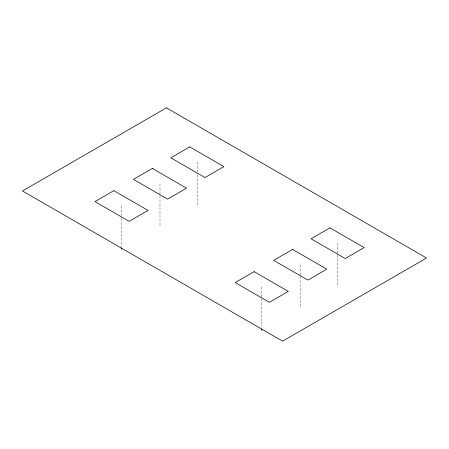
<?xml version="1.0" encoding="UTF-8"?>
<svg xmlns="http://www.w3.org/2000/svg" width="449" height="449" viewBox="0 0 449 449"><rect width="100%" height="100%" fill="white"/><g stroke="black" fill="none" stroke-linecap="round" stroke-linejoin="round"><path stroke-width="0.34" stroke-dasharray="2.25 1.68" d="M337.603 243.195L337.603 254.381M337.603 255.077L337.603 286.541M300.252 264.758L300.252 275.944M300.252 276.646L300.252 308.104M261.75 286.99L261.75 298.175M261.75 298.871L261.75 327.534M197.352 162.218L197.352 172.006M197.352 174.801L197.352 205.563M159.996 183.781L159.996 194.967M159.996 195.669L159.996 227.127M121.494 206.012L121.494 215.801M121.494 218.596L121.494 247.259"/><path stroke-width="0.67" d="M261.75 328.932L261.75 330.335M121.494 247.96L121.494 249.358M166.422 107.85L22.45 190.971L282.578 341.15L426.55 258.029L166.422 107.85M113.861 190.679L94.935 201.607L129.132 221.346L148.052 210.418L113.861 190.679M152.363 168.448L133.437 179.376L167.629 199.12L186.554 188.193L152.363 168.448M189.719 146.885L170.794 157.812L204.985 177.551L223.911 166.624L189.719 146.885M254.117 271.656L235.192 282.578L269.383 302.323L288.309 291.395L254.117 271.656M292.619 249.425L273.694 260.353L307.885 280.092L326.81 269.164L292.619 249.425M329.97 227.862L311.045 238.784L345.242 258.529L364.161 247.601L329.97 227.862"/></g></svg>
